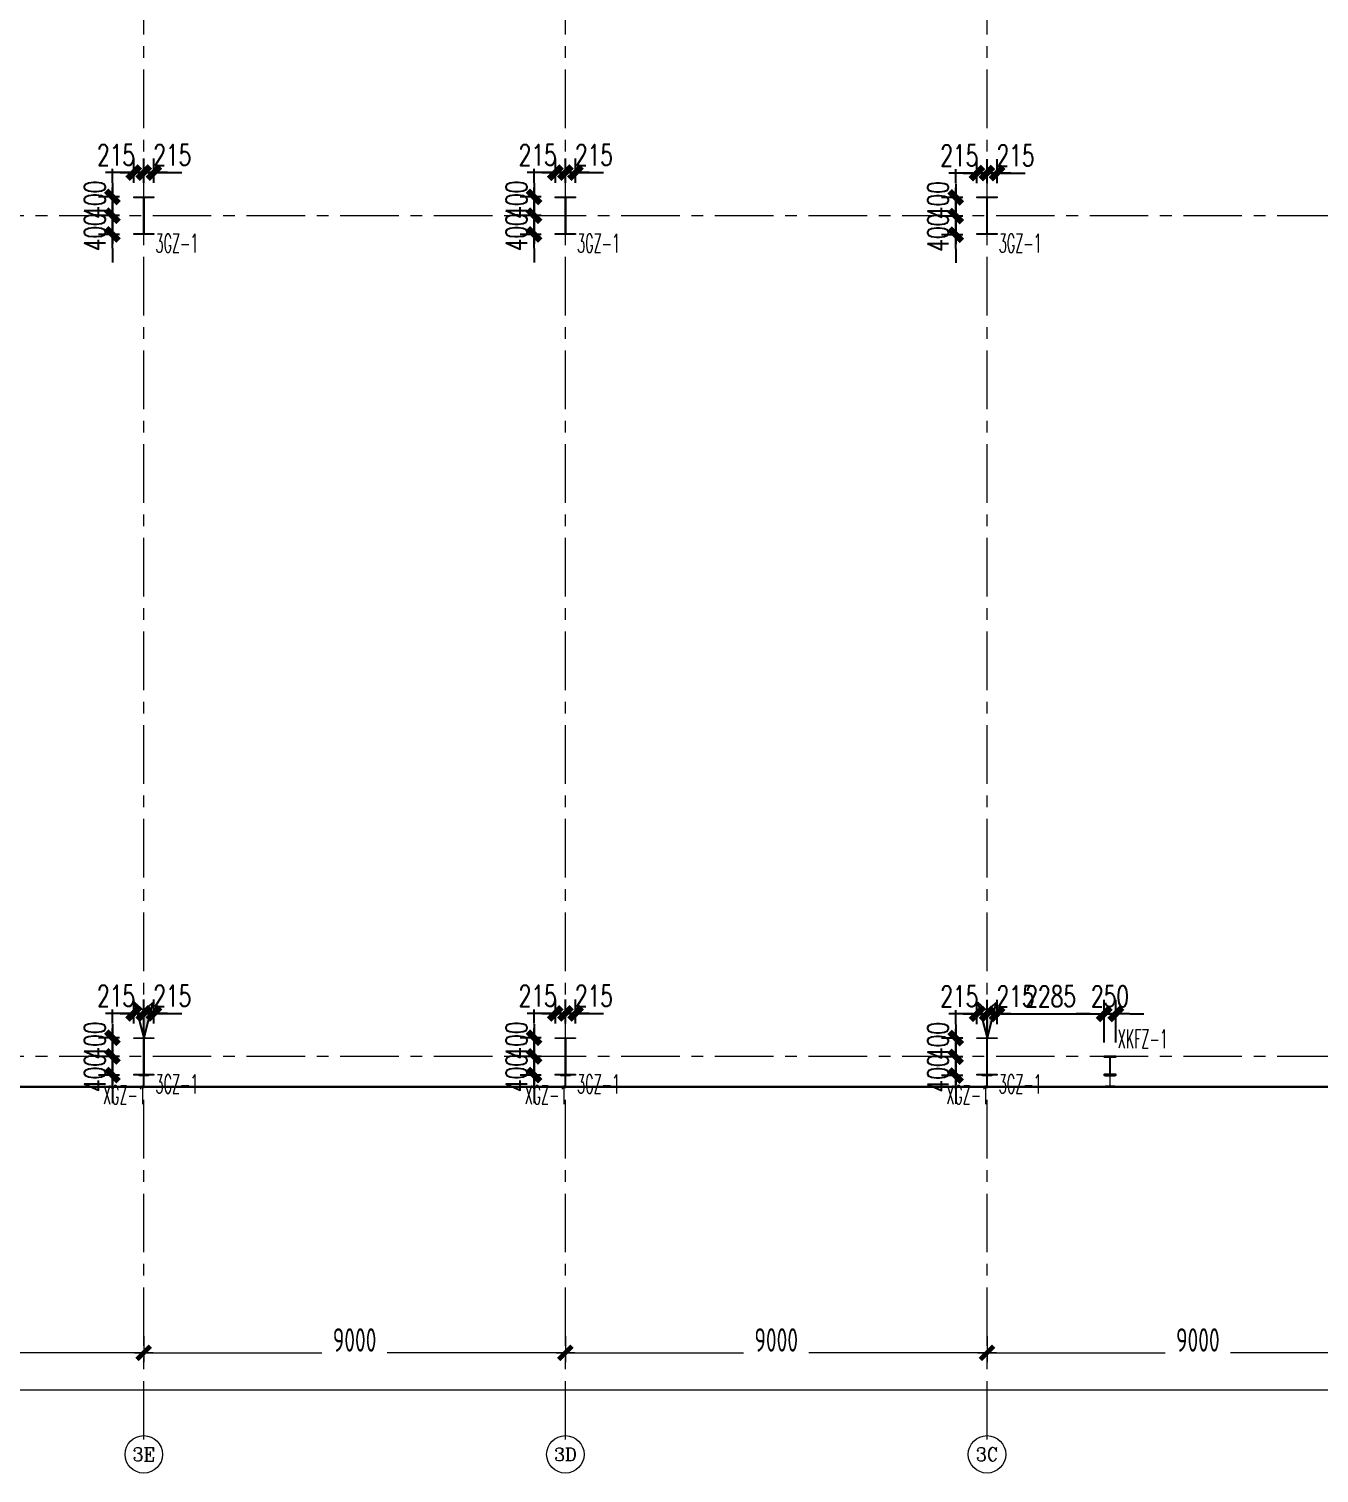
# Model space of a CAD drawing. Extents: x -1201378 to 2367219, y -619313 to 244905.
# Drawn here: x 177790 to 205331, y -264144 to -233310 of the extents above; entities that cross this region are included whole.
import ezdxf
from ezdxf.enums import TextEntityAlignment as Align

# ---------------------------------------------------------------- set-up
doc = ezdxf.new("R2010")
doc.units = 0
doc.header["$LTSCALE"] = 1000
doc.linetypes.add('CENTER', pattern=[2, 1.25, -0.25, 0.25, -0.25])
doc.linetypes.add('HIDDEN', pattern=[0.375, 0.25, -0.125])
doc.layers.get('0').update_dxf_attribs({"linetype": 'CONTINUOUS'})
doc.layers.get('Defpoints').update_dxf_attribs({"linetype": 'CONTINUOUS'})
for name, color, linetype in [('A-AXIS-DP', 126, 'CONTINUOUS'), ('A-WINDOW', 140, 'CONTINUOUS'), ('S-CJGC', 5, 'CONTINUOUS'), ('S-DIMZ', 115, 'CONTINUOUS'), ('S-SGJ', 21, 'CONTINUOUS'), ('S-SHAPE2', 165, 'HIDDEN')]:
    doc.layers.add(name, color=color, linetype=linetype)
for name, color, linetype, lineweight in [('S-axis', 111, 'CONTINUOUS', 0), ('S-col', 2, 'CONTINUOUS', 0), ('S-dote', 5, 'CENTER', 0)]:
    doc.layers.add(name, color=color, linetype=linetype, lineweight=lineweight)
doc.styles.add('_TCH_AXIS', font='COMPLEX', dxfattribs={"bigfont": 'GBCBIG'})
doc.styles.add('SS1', font='tj-romans1.shx', dxfattribs={"width": 0.7, "bigfont": 'tj-hztxt1.shx'})
doc.styles.add('TSSD_Dimension', font='tssdeng.shx', dxfattribs={"width": 0.7, "bigfont": 'hztxt.shx'})
doc.dimstyles.new('S-150-ARCHI', dxfattribs={"dimscale": 150, "dimtxt": 3, "dimasz": 2, "dimexe": 2, "dimexo": 2, "dimgap": 1, "dimtad": 1, "dimdec": 0, "dimzin": 0, "dimdsep": 46, "dimtxsty": 'SS1', "dimblk1": 'TT', "dimblk2": 'TT', "dimsah": 1, "dimcen": 1, "dimclrd": 256, "dimclre": 256, "dimclrt": 256, "dimadec": 0, "dimazin": 0, "dimtfac": 1, "dimtdec": 0, "dimtix": 1, "dimtmove": 2, "dimatfit": 0, "dimldrblk": 'TT', "dimfxl": 2, "dimtolj": 1, "dimtzin": 0, "dimarcsym": 0})
doc.dimstyles.new('TSSD_200_200', dxfattribs={"dimtxt": 500, "dimasz": 200, "dimexe": 200, "dimexo": 500, "dimgap": 200, "dimtad": 1, "dimdec": 0, "dimzin": 0, "dimdsep": 46, "dimtxsty": 'TSSD_Dimension', "dimblk": 'ARCHTICK', "dimcen": 0, "dimdle": 200, "dimclrt": 7, "dimadec": 0, "dimazin": 0, "dimtfac": 1, "dimtdec": 0, "dimtix": 1, "dimtmove": 2, "dimatfit": 3, "dimfxl": 1, "dimtolj": 1, "dimtzin": 0, "dimarcsym": 0})

# ---------------------------------------------------------------- blocks, each defined once
blk = doc.blocks.new('w42343243')
at = {"layer": 'S-col'}
blk.add_lwpolyline([(-165069, 621020), (-164639, 621020), (-164639, 621002), (-164848, 621002), (-164848, 620238), (-164639, 620238), (-164639, 620220), (-165069, 620220), (-165069, 620238), (-164860, 620238), (-164860, 621002), (-165069, 621002)], close=True, dxfattribs=at)
blk = doc.blocks.new('42343')
at = {"layer": 'A-WINDOW'}
for p in [(0, -53750), (9000, -53750), (18000, -53750), (0, -71700), (9000, -71700), (18000, -71700)]:
    blk.add_blockref('w42343243', p, dxfattribs=at)
blk = doc.blocks.new('_ArchTick')
at = {"color": 0, "linetype": 'ByBlock', "const_width": 0.5}
blk.add_lwpolyline([(-0.71, -0.71), (0.71, 0.71)], dxfattribs=at)
blk = doc.blocks.new('*D503')
at = {"layer": 'Defpoints', "color": 0, "transparency": 16777216}
for p in [(-128758, -360718), (-119758, -360718), (-119758, -361576)]:
    blk.add_point(p, dxfattribs=at)
at = {"layer": 'S-axis', "color": 0, "lineweight": -2, "transparency": 16777216}
for p, q in [((-128758, -361218), (-128758, -361776)), ((-119758, -361218), (-119758, -361776)), ((-128958, -361576), (-124957, -361576)), ((-119558, -361576), (-123560, -361576))]:
    blk.add_line(p, q, dxfattribs=at)
at = {"layer": 'S-axis', "color": 0, "lineweight": -2, "transparency": 16777216, "xscale": 200, "yscale": 200, "zscale": 200, "rotation": 180}
blk.add_blockref('_ArchTick', (-128758, -361576), dxfattribs=at)
at = {"layer": 'S-axis', "color": 0, "lineweight": -2, "transparency": 16777216, "xscale": 200, "yscale": 200, "zscale": 200}
blk.add_blockref('_ArchTick', (-119758, -361576), dxfattribs=at)
at = {"layer": 'S-axis', "color": 7, "transparency": 16777216, "insert": (-124258, -361301), "char_height": 500, "attachment_point": 5, "style": 'TSSD_Dimension'}
blk.add_mtext('\\A1;9000', dxfattribs=at)
blk = doc.blocks.new('*D504')
at = {"layer": 'Defpoints', "color": 0, "transparency": 16777216}
for p in [(-119758, -360718), (-110758, -360718), (-110758, -361576)]:
    blk.add_point(p, dxfattribs=at)
at = {"layer": 'S-axis', "color": 0, "lineweight": -2, "transparency": 16777216}
for p, q in [((-119758, -361218), (-119758, -361776)), ((-110758, -361218), (-110758, -361776)), ((-119958, -361576), (-115957, -361576)), ((-110558, -361576), (-114560, -361576))]:
    blk.add_line(p, q, dxfattribs=at)
at = {"layer": 'S-axis', "color": 0, "lineweight": -2, "transparency": 16777216, "xscale": 200, "yscale": 200, "zscale": 200, "rotation": 180}
blk.add_blockref('_ArchTick', (-119758, -361576), dxfattribs=at)
at = {"layer": 'S-axis', "color": 0, "lineweight": -2, "transparency": 16777216, "xscale": 200, "yscale": 200, "zscale": 200}
blk.add_blockref('_ArchTick', (-110758, -361576), dxfattribs=at)
at = {"layer": 'S-axis', "color": 7, "transparency": 16777216, "insert": (-115258, -361301), "char_height": 500, "attachment_point": 5, "style": 'TSSD_Dimension'}
blk.add_mtext('\\A1;9000', dxfattribs=at)
blk = doc.blocks.new('*D505')
at = {"layer": 'Defpoints', "color": 0, "transparency": 16777216}
for p in [(-110758, -360718), (-101758, -360718), (-101758, -361576)]:
    blk.add_point(p, dxfattribs=at)
at = {"layer": 'S-axis', "color": 0, "lineweight": -2, "transparency": 16777216}
for p, q in [((-110758, -361218), (-110758, -361776)), ((-101758, -361218), (-101758, -361776)), ((-110958, -361576), (-106957, -361576)), ((-101558, -361576), (-105560, -361576))]:
    blk.add_line(p, q, dxfattribs=at)
at = {"layer": 'S-axis', "color": 0, "lineweight": -2, "transparency": 16777216, "xscale": 200, "yscale": 200, "zscale": 200, "rotation": 180}
blk.add_blockref('_ArchTick', (-110758, -361576), dxfattribs=at)
at = {"layer": 'S-axis', "color": 0, "lineweight": -2, "transparency": 16777216, "xscale": 200, "yscale": 200, "zscale": 200}
blk.add_blockref('_ArchTick', (-101758, -361576), dxfattribs=at)
at = {"layer": 'S-axis', "color": 7, "transparency": 16777216, "insert": (-106258, -361301), "char_height": 500, "attachment_point": 5, "style": 'TSSD_Dimension'}
blk.add_mtext('\\A1;9000', dxfattribs=at)
blk = doc.blocks.new('*D506')
at = {"layer": 'Defpoints', "color": 0, "transparency": 16777216}
for p in [(-101758, -360718), (-92758, -360718), (-92758, -361576)]:
    blk.add_point(p, dxfattribs=at)
at = {"layer": 'S-axis', "color": 0, "lineweight": -2, "transparency": 16777216}
for p, q in [((-101758, -361218), (-101758, -361776)), ((-92758, -361218), (-92758, -361776)), ((-101958, -361576), (-97957, -361576)), ((-92558, -361576), (-96560, -361576))]:
    blk.add_line(p, q, dxfattribs=at)
at = {"layer": 'S-axis', "color": 0, "lineweight": -2, "transparency": 16777216, "xscale": 200, "yscale": 200, "zscale": 200, "rotation": 180}
blk.add_blockref('_ArchTick', (-101758, -361576), dxfattribs=at)
at = {"layer": 'S-axis', "color": 0, "lineweight": -2, "transparency": 16777216, "xscale": 200, "yscale": 200, "zscale": 200}
blk.add_blockref('_ArchTick', (-92758, -361576), dxfattribs=at)
at = {"layer": 'S-axis', "color": 7, "transparency": 16777216, "insert": (-97258, -361301), "char_height": 500, "attachment_point": 5, "style": 'TSSD_Dimension'}
blk.add_mtext('\\A1;9000', dxfattribs=at)
blk = doc.blocks.new('*D458')
at = {"layer": 'Defpoints', "color": 0, "transparency": 16777216}
for p in [(-268658, -360818), (-82958, -360818), (-82958, -362376)]:
    blk.add_point(p, dxfattribs=at)
at = {"layer": 'S-axis', "color": 0, "lineweight": -2, "transparency": 16777216}
for p, q in [((-268658, -361318), (-268658, -362576)), ((-82958, -361318), (-82958, -362576)), ((-268858, -362376), (-176749, -362376)), ((-82758, -362376), (-174868, -362376))]:
    blk.add_line(p, q, dxfattribs=at)
at = {"layer": 'S-axis', "color": 0, "lineweight": -2, "transparency": 16777216, "xscale": 200, "yscale": 200, "zscale": 200, "rotation": 180}
blk.add_blockref('_ArchTick', (-268658, -362376), dxfattribs=at)
at = {"layer": 'S-axis', "color": 0, "lineweight": -2, "transparency": 16777216, "xscale": 200, "yscale": 200, "zscale": 200}
blk.add_blockref('_ArchTick', (-82958, -362376), dxfattribs=at)
at = {"layer": 'S-axis', "color": 7, "transparency": 16777216, "insert": (-175808, -362101), "char_height": 500, "attachment_point": 5, "style": 'TSSD_Dimension'}
blk.add_mtext('\\A1;185700', dxfattribs=at)
blk = doc.blocks.new('TT')
blk.add_line((-0.97, 0), (0.97, 0))
at = {"const_width": 0.45}
blk.add_lwpolyline([(-0.44, -0.44), (0.44, 0.44)], dxfattribs=at)
blk = doc.blocks.new('*D3900')
at = {"layer": 'Defpoints', "color": 0, "transparency": 16777216}
for p in [(180242, -254330), (180242, -254848), (180457, -254848)]:
    blk.add_point(p, dxfattribs=at)
at = {"layer": 'S-DIMZ', "lineweight": -2, "transparency": 16777216}
for p, q in [((180242, -254548), (180242, -254030)), ((180457, -254548), (180457, -254030)), ((179942, -254330), (179642, -254330)), ((180457, -254330), (180242, -254330)), ((180757, -254330), (181057, -254330))]:
    blk.add_line(p, q, dxfattribs=at)
at = {"layer": 'S-DIMZ', "lineweight": -2, "transparency": 16777216, "xscale": 300, "yscale": 300, "zscale": 300}
blk.add_blockref('TT', (180242, -254330), dxfattribs=at)
at = {"layer": 'S-DIMZ', "lineweight": -2, "transparency": 16777216, "xscale": 300, "yscale": 300, "zscale": 300, "rotation": 180}
blk.add_blockref('TT', (180457, -254330), dxfattribs=at)
at = {"layer": 'S-DIMZ', "transparency": 16777216, "insert": (180850, -253955), "char_height": 450, "attachment_point": 5, "style": 'SS1'}
blk.add_mtext('\\A1;215', dxfattribs=at)
blk = doc.blocks.new('*D3901')
at = {"layer": 'Defpoints', "color": 0, "transparency": 16777216}
for p in [(180027, -254330), (180027, -254848), (180242, -254848)]:
    blk.add_point(p, dxfattribs=at)
at = {"layer": 'S-DIMZ', "lineweight": -2, "transparency": 16777216}
for p, q in [((180027, -254548), (180027, -254030)), ((180242, -254548), (180242, -254030)), ((179727, -254330), (179427, -254330)), ((180242, -254330), (180027, -254330)), ((180542, -254330), (180842, -254330))]:
    blk.add_line(p, q, dxfattribs=at)
at = {"layer": 'S-DIMZ', "lineweight": -2, "transparency": 16777216, "xscale": 300, "yscale": 300, "zscale": 300}
blk.add_blockref('TT', (180027, -254330), dxfattribs=at)
at = {"layer": 'S-DIMZ', "lineweight": -2, "transparency": 16777216, "xscale": 300, "yscale": 300, "zscale": 300, "rotation": 180}
blk.add_blockref('TT', (180242, -254330), dxfattribs=at)
at = {"layer": 'S-DIMZ', "transparency": 16777216, "insert": (179651, -253955), "char_height": 450, "attachment_point": 5, "style": 'SS1'}
blk.add_mtext('\\A1;215', dxfattribs=at)
blk = doc.blocks.new('*D3902')
at = {"layer": 'Defpoints', "color": 0, "transparency": 16777216}
for p in [(180027, -254848), (179573, -255248), (180027, -255248)]:
    blk.add_point(p, dxfattribs=at)
at = {"layer": 'S-DIMZ', "lineweight": -2, "transparency": 16777216}
for p, q in [((179573, -254548), (179573, -254248)), ((179727, -254848), (179273, -254848)), ((179573, -254848), (179573, -255248)), ((179727, -255248), (179273, -255248)), ((179573, -255548), (179573, -255848))]:
    blk.add_line(p, q, dxfattribs=at)
at = {"layer": 'S-DIMZ', "lineweight": -2, "transparency": 16777216, "xscale": 300, "yscale": 300, "zscale": 300}
for p, rotation in [((179573, -254848), 270), ((179573, -255248), 90)]:
    blk.add_blockref('TT', p, dxfattribs=dict(at, rotation=rotation))
at = {"layer": 'S-DIMZ', "transparency": 16777216, "insert": (179198, -254908), "char_height": 450, "attachment_point": 5, "rotation": 90, "style": 'SS1'}
blk.add_mtext('\\A1;400', dxfattribs=at)
blk = doc.blocks.new('*D3903')
at = {"layer": 'Defpoints', "color": 0, "transparency": 16777216}
for p in [(180027, -255248), (179573, -255648), (180027, -255648)]:
    blk.add_point(p, dxfattribs=at)
at = {"layer": 'S-DIMZ', "lineweight": -2, "transparency": 16777216}
for p, q in [((179573, -254948), (179573, -254648)), ((179727, -255248), (179273, -255248)), ((179573, -255248), (179573, -255648)), ((179727, -255648), (179273, -255648)), ((179573, -255948), (179573, -256248))]:
    blk.add_line(p, q, dxfattribs=at)
at = {"layer": 'S-DIMZ', "lineweight": -2, "transparency": 16777216, "xscale": 300, "yscale": 300, "zscale": 300}
for p, rotation in [((179573, -255248), 270), ((179573, -255648), 90)]:
    blk.add_blockref('TT', p, dxfattribs=dict(at, rotation=rotation))
at = {"layer": 'S-DIMZ', "transparency": 16777216, "insert": (179198, -255602), "char_height": 450, "attachment_point": 5, "rotation": 90, "style": 'SS1'}
blk.add_mtext('\\A1;400', dxfattribs=at)
blk = doc.blocks.new('*D3904')
at = {"layer": 'Defpoints', "color": 0, "transparency": 16777216}
for p in [(189242, -254330), (189242, -254848), (189457, -254848)]:
    blk.add_point(p, dxfattribs=at)
at = {"layer": 'S-DIMZ', "lineweight": -2, "transparency": 16777216}
for p, q in [((189242, -254548), (189242, -254030)), ((189457, -254548), (189457, -254030)), ((188942, -254330), (188642, -254330)), ((189457, -254330), (189242, -254330)), ((189757, -254330), (190057, -254330))]:
    blk.add_line(p, q, dxfattribs=at)
at = {"layer": 'S-DIMZ', "lineweight": -2, "transparency": 16777216, "xscale": 300, "yscale": 300, "zscale": 300}
blk.add_blockref('TT', (189242, -254330), dxfattribs=at)
at = {"layer": 'S-DIMZ', "lineweight": -2, "transparency": 16777216, "xscale": 300, "yscale": 300, "zscale": 300, "rotation": 180}
blk.add_blockref('TT', (189457, -254330), dxfattribs=at)
at = {"layer": 'S-DIMZ', "transparency": 16777216, "insert": (189850, -253955), "char_height": 450, "attachment_point": 5, "style": 'SS1'}
blk.add_mtext('\\A1;215', dxfattribs=at)
blk = doc.blocks.new('*D3905')
at = {"layer": 'Defpoints', "color": 0, "transparency": 16777216}
for p in [(189027, -254330), (189027, -254848), (189242, -254848)]:
    blk.add_point(p, dxfattribs=at)
at = {"layer": 'S-DIMZ', "lineweight": -2, "transparency": 16777216}
for p, q in [((189027, -254548), (189027, -254030)), ((189242, -254548), (189242, -254030)), ((188727, -254330), (188427, -254330)), ((189242, -254330), (189027, -254330)), ((189542, -254330), (189842, -254330))]:
    blk.add_line(p, q, dxfattribs=at)
at = {"layer": 'S-DIMZ', "lineweight": -2, "transparency": 16777216, "xscale": 300, "yscale": 300, "zscale": 300}
blk.add_blockref('TT', (189027, -254330), dxfattribs=at)
at = {"layer": 'S-DIMZ', "lineweight": -2, "transparency": 16777216, "xscale": 300, "yscale": 300, "zscale": 300, "rotation": 180}
blk.add_blockref('TT', (189242, -254330), dxfattribs=at)
at = {"layer": 'S-DIMZ', "transparency": 16777216, "insert": (188651, -253955), "char_height": 450, "attachment_point": 5, "style": 'SS1'}
blk.add_mtext('\\A1;215', dxfattribs=at)
blk = doc.blocks.new('*D3906')
at = {"layer": 'Defpoints', "color": 0, "transparency": 16777216}
for p in [(189027, -254848), (188573, -255248), (189027, -255248)]:
    blk.add_point(p, dxfattribs=at)
at = {"layer": 'S-DIMZ', "lineweight": -2, "transparency": 16777216}
for p, q in [((188573, -254548), (188573, -254248)), ((188727, -254848), (188273, -254848)), ((188573, -254848), (188573, -255248)), ((188727, -255248), (188273, -255248)), ((188573, -255548), (188573, -255848))]:
    blk.add_line(p, q, dxfattribs=at)
at = {"layer": 'S-DIMZ', "lineweight": -2, "transparency": 16777216, "xscale": 300, "yscale": 300, "zscale": 300}
for p, rotation in [((188573, -254848), 270), ((188573, -255248), 90)]:
    blk.add_blockref('TT', p, dxfattribs=dict(at, rotation=rotation))
at = {"layer": 'S-DIMZ', "transparency": 16777216, "insert": (188198, -254908), "char_height": 450, "attachment_point": 5, "rotation": 90, "style": 'SS1'}
blk.add_mtext('\\A1;400', dxfattribs=at)
blk = doc.blocks.new('*D3907')
at = {"layer": 'Defpoints', "color": 0, "transparency": 16777216}
for p in [(189027, -255248), (188573, -255648), (189027, -255648)]:
    blk.add_point(p, dxfattribs=at)
at = {"layer": 'S-DIMZ', "lineweight": -2, "transparency": 16777216}
for p, q in [((188573, -254948), (188573, -254648)), ((188727, -255248), (188273, -255248)), ((188573, -255248), (188573, -255648)), ((188727, -255648), (188273, -255648)), ((188573, -255948), (188573, -256248))]:
    blk.add_line(p, q, dxfattribs=at)
at = {"layer": 'S-DIMZ', "lineweight": -2, "transparency": 16777216, "xscale": 300, "yscale": 300, "zscale": 300}
for p, rotation in [((188573, -255248), 270), ((188573, -255648), 90)]:
    blk.add_blockref('TT', p, dxfattribs=dict(at, rotation=rotation))
at = {"layer": 'S-DIMZ', "transparency": 16777216, "insert": (188198, -255602), "char_height": 450, "attachment_point": 5, "rotation": 90, "style": 'SS1'}
blk.add_mtext('\\A1;400', dxfattribs=at)
blk = doc.blocks.new('*D3908')
at = {"layer": 'Defpoints', "color": 0, "transparency": 16777216}
for p in [(198242, -254339), (198242, -254857), (198457, -254857)]:
    blk.add_point(p, dxfattribs=at)
at = {"layer": 'S-DIMZ', "lineweight": -2, "transparency": 16777216}
for p, q in [((198242, -254557), (198242, -254039)), ((198457, -254557), (198457, -254039)), ((197942, -254339), (197642, -254339)), ((198457, -254339), (198242, -254339)), ((198757, -254339), (199057, -254339))]:
    blk.add_line(p, q, dxfattribs=at)
at = {"layer": 'S-DIMZ', "lineweight": -2, "transparency": 16777216, "xscale": 300, "yscale": 300, "zscale": 300}
blk.add_blockref('TT', (198242, -254339), dxfattribs=at)
at = {"layer": 'S-DIMZ', "lineweight": -2, "transparency": 16777216, "xscale": 300, "yscale": 300, "zscale": 300, "rotation": 180}
blk.add_blockref('TT', (198457, -254339), dxfattribs=at)
at = {"layer": 'S-DIMZ', "transparency": 16777216, "insert": (198850, -253964), "char_height": 450, "attachment_point": 5, "style": 'SS1'}
blk.add_mtext('\\A1;215', dxfattribs=at)
blk = doc.blocks.new('*D3909')
at = {"layer": 'Defpoints', "color": 0, "transparency": 16777216}
for p in [(198027, -254339), (198027, -254857), (198242, -254857)]:
    blk.add_point(p, dxfattribs=at)
at = {"layer": 'S-DIMZ', "lineweight": -2, "transparency": 16777216}
for p, q in [((198027, -254557), (198027, -254039)), ((198242, -254557), (198242, -254039)), ((197727, -254339), (197427, -254339)), ((198242, -254339), (198027, -254339)), ((198542, -254339), (198842, -254339))]:
    blk.add_line(p, q, dxfattribs=at)
at = {"layer": 'S-DIMZ', "lineweight": -2, "transparency": 16777216, "xscale": 300, "yscale": 300, "zscale": 300}
blk.add_blockref('TT', (198027, -254339), dxfattribs=at)
at = {"layer": 'S-DIMZ', "lineweight": -2, "transparency": 16777216, "xscale": 300, "yscale": 300, "zscale": 300, "rotation": 180}
blk.add_blockref('TT', (198242, -254339), dxfattribs=at)
at = {"layer": 'S-DIMZ', "transparency": 16777216, "insert": (197651, -253964), "char_height": 450, "attachment_point": 5, "style": 'SS1'}
blk.add_mtext('\\A1;215', dxfattribs=at)
blk = doc.blocks.new('*D3910')
at = {"layer": 'Defpoints', "color": 0, "transparency": 16777216}
for p in [(198027, -254857), (197573, -255257), (198027, -255257)]:
    blk.add_point(p, dxfattribs=at)
at = {"layer": 'S-DIMZ', "lineweight": -2, "transparency": 16777216}
for p, q in [((197573, -254557), (197573, -254257)), ((197727, -254857), (197273, -254857)), ((197573, -254857), (197573, -255257)), ((197727, -255257), (197273, -255257)), ((197573, -255557), (197573, -255857))]:
    blk.add_line(p, q, dxfattribs=at)
at = {"layer": 'S-DIMZ', "lineweight": -2, "transparency": 16777216, "xscale": 300, "yscale": 300, "zscale": 300}
for p, rotation in [((197573, -254857), 270), ((197573, -255257), 90)]:
    blk.add_blockref('TT', p, dxfattribs=dict(at, rotation=rotation))
at = {"layer": 'S-DIMZ', "transparency": 16777216, "insert": (197198, -254917), "char_height": 450, "attachment_point": 5, "rotation": 90, "style": 'SS1'}
blk.add_mtext('\\A1;400', dxfattribs=at)
blk = doc.blocks.new('*D3911')
at = {"layer": 'Defpoints', "color": 0, "transparency": 16777216}
for p in [(198027, -255257), (197573, -255657), (198027, -255657)]:
    blk.add_point(p, dxfattribs=at)
at = {"layer": 'S-DIMZ', "lineweight": -2, "transparency": 16777216}
for p, q in [((197573, -254957), (197573, -254657)), ((197727, -255257), (197273, -255257)), ((197573, -255257), (197573, -255657)), ((197727, -255657), (197273, -255657)), ((197573, -255957), (197573, -256257))]:
    blk.add_line(p, q, dxfattribs=at)
at = {"layer": 'S-DIMZ', "lineweight": -2, "transparency": 16777216, "xscale": 300, "yscale": 300, "zscale": 300}
for p, rotation in [((197573, -255257), 270), ((197573, -255657), 90)]:
    blk.add_blockref('TT', p, dxfattribs=dict(at, rotation=rotation))
at = {"layer": 'S-DIMZ', "transparency": 16777216, "insert": (197198, -255611), "char_height": 450, "attachment_point": 5, "rotation": 90, "style": 'SS1'}
blk.add_mtext('\\A1;400', dxfattribs=at)
blk = doc.blocks.new('*D3985')
at = {"layer": 'Defpoints', "color": 0, "transparency": 16777216}
for p in [(180242, -236380), (180242, -236898), (180457, -236898)]:
    blk.add_point(p, dxfattribs=at)
at = {"layer": 'S-DIMZ', "lineweight": -2, "transparency": 16777216}
for p, q in [((180242, -236598), (180242, -236080)), ((180457, -236598), (180457, -236080)), ((179942, -236380), (179642, -236380)), ((180457, -236380), (180242, -236380)), ((180757, -236380), (181057, -236380))]:
    blk.add_line(p, q, dxfattribs=at)
at = {"layer": 'S-DIMZ', "lineweight": -2, "transparency": 16777216, "xscale": 300, "yscale": 300, "zscale": 300}
blk.add_blockref('TT', (180242, -236380), dxfattribs=at)
at = {"layer": 'S-DIMZ', "lineweight": -2, "transparency": 16777216, "xscale": 300, "yscale": 300, "zscale": 300, "rotation": 180}
blk.add_blockref('TT', (180457, -236380), dxfattribs=at)
at = {"layer": 'S-DIMZ', "transparency": 16777216, "insert": (180850, -236005), "char_height": 450, "attachment_point": 5, "style": 'SS1'}
blk.add_mtext('\\A1;215', dxfattribs=at)
blk = doc.blocks.new('*D3986')
at = {"layer": 'Defpoints', "color": 0, "transparency": 16777216}
for p in [(180027, -236380), (180027, -236898), (180242, -236898)]:
    blk.add_point(p, dxfattribs=at)
at = {"layer": 'S-DIMZ', "lineweight": -2, "transparency": 16777216}
for p, q in [((180027, -236598), (180027, -236080)), ((180242, -236598), (180242, -236080)), ((179727, -236380), (179427, -236380)), ((180242, -236380), (180027, -236380)), ((180542, -236380), (180842, -236380))]:
    blk.add_line(p, q, dxfattribs=at)
at = {"layer": 'S-DIMZ', "lineweight": -2, "transparency": 16777216, "xscale": 300, "yscale": 300, "zscale": 300}
blk.add_blockref('TT', (180027, -236380), dxfattribs=at)
at = {"layer": 'S-DIMZ', "lineweight": -2, "transparency": 16777216, "xscale": 300, "yscale": 300, "zscale": 300, "rotation": 180}
blk.add_blockref('TT', (180242, -236380), dxfattribs=at)
at = {"layer": 'S-DIMZ', "transparency": 16777216, "insert": (179651, -236005), "char_height": 450, "attachment_point": 5, "style": 'SS1'}
blk.add_mtext('\\A1;215', dxfattribs=at)
blk = doc.blocks.new('*D3987')
at = {"layer": 'Defpoints', "color": 0, "transparency": 16777216}
for p in [(180027, -236898), (179573, -237298), (180027, -237298)]:
    blk.add_point(p, dxfattribs=at)
at = {"layer": 'S-DIMZ', "lineweight": -2, "transparency": 16777216}
for p, q in [((179573, -236598), (179573, -236298)), ((179727, -236898), (179273, -236898)), ((179573, -236898), (179573, -237298)), ((179727, -237298), (179273, -237298)), ((179573, -237598), (179573, -237898))]:
    blk.add_line(p, q, dxfattribs=at)
at = {"layer": 'S-DIMZ', "lineweight": -2, "transparency": 16777216, "xscale": 300, "yscale": 300, "zscale": 300}
for p, rotation in [((179573, -236898), 270), ((179573, -237298), 90)]:
    blk.add_blockref('TT', p, dxfattribs=dict(at, rotation=rotation))
at = {"layer": 'S-DIMZ', "transparency": 16777216, "insert": (179198, -236958), "char_height": 450, "attachment_point": 5, "rotation": 90, "style": 'SS1'}
blk.add_mtext('\\A1;400', dxfattribs=at)
blk = doc.blocks.new('*D3988')
at = {"layer": 'Defpoints', "color": 0, "transparency": 16777216}
for p in [(180027, -237298), (179573, -237698), (180027, -237698)]:
    blk.add_point(p, dxfattribs=at)
at = {"layer": 'S-DIMZ', "lineweight": -2, "transparency": 16777216}
for p, q in [((179573, -236998), (179573, -236698)), ((179727, -237298), (179273, -237298)), ((179573, -237298), (179573, -237698)), ((179727, -237698), (179273, -237698)), ((179573, -237998), (179573, -238298))]:
    blk.add_line(p, q, dxfattribs=at)
at = {"layer": 'S-DIMZ', "lineweight": -2, "transparency": 16777216, "xscale": 300, "yscale": 300, "zscale": 300}
for p, rotation in [((179573, -237298), 270), ((179573, -237698), 90)]:
    blk.add_blockref('TT', p, dxfattribs=dict(at, rotation=rotation))
at = {"layer": 'S-DIMZ', "transparency": 16777216, "insert": (179198, -237652), "char_height": 450, "attachment_point": 5, "rotation": 90, "style": 'SS1'}
blk.add_mtext('\\A1;400', dxfattribs=at)
blk = doc.blocks.new('*D3977')
at = {"layer": 'Defpoints', "color": 0, "transparency": 16777216}
for p in [(189242, -236380), (189242, -236898), (189457, -236898)]:
    blk.add_point(p, dxfattribs=at)
at = {"layer": 'S-DIMZ', "lineweight": -2, "transparency": 16777216}
for p, q in [((189242, -236598), (189242, -236080)), ((189457, -236598), (189457, -236080)), ((188942, -236380), (188642, -236380)), ((189457, -236380), (189242, -236380)), ((189757, -236380), (190057, -236380))]:
    blk.add_line(p, q, dxfattribs=at)
at = {"layer": 'S-DIMZ', "lineweight": -2, "transparency": 16777216, "xscale": 300, "yscale": 300, "zscale": 300}
blk.add_blockref('TT', (189242, -236380), dxfattribs=at)
at = {"layer": 'S-DIMZ', "lineweight": -2, "transparency": 16777216, "xscale": 300, "yscale": 300, "zscale": 300, "rotation": 180}
blk.add_blockref('TT', (189457, -236380), dxfattribs=at)
at = {"layer": 'S-DIMZ', "transparency": 16777216, "insert": (189850, -236005), "char_height": 450, "attachment_point": 5, "style": 'SS1'}
blk.add_mtext('\\A1;215', dxfattribs=at)
blk = doc.blocks.new('*D3978')
at = {"layer": 'Defpoints', "color": 0, "transparency": 16777216}
for p in [(189027, -236380), (189027, -236898), (189242, -236898)]:
    blk.add_point(p, dxfattribs=at)
at = {"layer": 'S-DIMZ', "lineweight": -2, "transparency": 16777216}
for p, q in [((189027, -236598), (189027, -236080)), ((189242, -236598), (189242, -236080)), ((188727, -236380), (188427, -236380)), ((189242, -236380), (189027, -236380)), ((189542, -236380), (189842, -236380))]:
    blk.add_line(p, q, dxfattribs=at)
at = {"layer": 'S-DIMZ', "lineweight": -2, "transparency": 16777216, "xscale": 300, "yscale": 300, "zscale": 300}
blk.add_blockref('TT', (189027, -236380), dxfattribs=at)
at = {"layer": 'S-DIMZ', "lineweight": -2, "transparency": 16777216, "xscale": 300, "yscale": 300, "zscale": 300, "rotation": 180}
blk.add_blockref('TT', (189242, -236380), dxfattribs=at)
at = {"layer": 'S-DIMZ', "transparency": 16777216, "insert": (188651, -236005), "char_height": 450, "attachment_point": 5, "style": 'SS1'}
blk.add_mtext('\\A1;215', dxfattribs=at)
blk = doc.blocks.new('*D3979')
at = {"layer": 'Defpoints', "color": 0, "transparency": 16777216}
for p in [(189027, -236898), (188573, -237298), (189027, -237298)]:
    blk.add_point(p, dxfattribs=at)
at = {"layer": 'S-DIMZ', "lineweight": -2, "transparency": 16777216}
for p, q in [((188573, -236598), (188573, -236298)), ((188727, -236898), (188273, -236898)), ((188573, -236898), (188573, -237298)), ((188727, -237298), (188273, -237298)), ((188573, -237598), (188573, -237898))]:
    blk.add_line(p, q, dxfattribs=at)
at = {"layer": 'S-DIMZ', "lineweight": -2, "transparency": 16777216, "xscale": 300, "yscale": 300, "zscale": 300}
for p, rotation in [((188573, -236898), 270), ((188573, -237298), 90)]:
    blk.add_blockref('TT', p, dxfattribs=dict(at, rotation=rotation))
at = {"layer": 'S-DIMZ', "transparency": 16777216, "insert": (188198, -236958), "char_height": 450, "attachment_point": 5, "rotation": 90, "style": 'SS1'}
blk.add_mtext('\\A1;400', dxfattribs=at)
blk = doc.blocks.new('*D3980')
at = {"layer": 'Defpoints', "color": 0, "transparency": 16777216}
for p in [(189027, -237298), (188573, -237698), (189027, -237698)]:
    blk.add_point(p, dxfattribs=at)
at = {"layer": 'S-DIMZ', "lineweight": -2, "transparency": 16777216}
for p, q in [((188573, -236998), (188573, -236698)), ((188727, -237298), (188273, -237298)), ((188573, -237298), (188573, -237698)), ((188727, -237698), (188273, -237698)), ((188573, -237998), (188573, -238298))]:
    blk.add_line(p, q, dxfattribs=at)
at = {"layer": 'S-DIMZ', "lineweight": -2, "transparency": 16777216, "xscale": 300, "yscale": 300, "zscale": 300}
for p, rotation in [((188573, -237298), 270), ((188573, -237698), 90)]:
    blk.add_blockref('TT', p, dxfattribs=dict(at, rotation=rotation))
at = {"layer": 'S-DIMZ', "transparency": 16777216, "insert": (188198, -237652), "char_height": 450, "attachment_point": 5, "rotation": 90, "style": 'SS1'}
blk.add_mtext('\\A1;400', dxfattribs=at)
blk = doc.blocks.new('*D3957')
at = {"layer": 'Defpoints', "color": 0, "transparency": 16777216}
for p in [(198242, -236389), (198242, -236907), (198457, -236907)]:
    blk.add_point(p, dxfattribs=at)
at = {"layer": 'S-DIMZ', "lineweight": -2, "transparency": 16777216}
for p, q in [((198242, -236607), (198242, -236089)), ((198457, -236607), (198457, -236089)), ((197942, -236389), (197642, -236389)), ((198457, -236389), (198242, -236389)), ((198757, -236389), (199057, -236389))]:
    blk.add_line(p, q, dxfattribs=at)
at = {"layer": 'S-DIMZ', "lineweight": -2, "transparency": 16777216, "xscale": 300, "yscale": 300, "zscale": 300}
blk.add_blockref('TT', (198242, -236389), dxfattribs=at)
at = {"layer": 'S-DIMZ', "lineweight": -2, "transparency": 16777216, "xscale": 300, "yscale": 300, "zscale": 300, "rotation": 180}
blk.add_blockref('TT', (198457, -236389), dxfattribs=at)
at = {"layer": 'S-DIMZ', "transparency": 16777216, "insert": (198850, -236014), "char_height": 450, "attachment_point": 5, "style": 'SS1'}
blk.add_mtext('\\A1;215', dxfattribs=at)
blk = doc.blocks.new('*D3958')
at = {"layer": 'Defpoints', "color": 0, "transparency": 16777216}
for p in [(198027, -236389), (198027, -236907), (198242, -236907)]:
    blk.add_point(p, dxfattribs=at)
at = {"layer": 'S-DIMZ', "lineweight": -2, "transparency": 16777216}
for p, q in [((198027, -236607), (198027, -236089)), ((198242, -236607), (198242, -236089)), ((197727, -236389), (197427, -236389)), ((198242, -236389), (198027, -236389)), ((198542, -236389), (198842, -236389))]:
    blk.add_line(p, q, dxfattribs=at)
at = {"layer": 'S-DIMZ', "lineweight": -2, "transparency": 16777216, "xscale": 300, "yscale": 300, "zscale": 300}
blk.add_blockref('TT', (198027, -236389), dxfattribs=at)
at = {"layer": 'S-DIMZ', "lineweight": -2, "transparency": 16777216, "xscale": 300, "yscale": 300, "zscale": 300, "rotation": 180}
blk.add_blockref('TT', (198242, -236389), dxfattribs=at)
at = {"layer": 'S-DIMZ', "transparency": 16777216, "insert": (197651, -236014), "char_height": 450, "attachment_point": 5, "style": 'SS1'}
blk.add_mtext('\\A1;215', dxfattribs=at)
blk = doc.blocks.new('*D3959')
at = {"layer": 'Defpoints', "color": 0, "transparency": 16777216}
for p in [(198027, -236907), (197573, -237307), (198027, -237307)]:
    blk.add_point(p, dxfattribs=at)
at = {"layer": 'S-DIMZ', "lineweight": -2, "transparency": 16777216}
for p, q in [((197573, -236607), (197573, -236307)), ((197727, -236907), (197273, -236907)), ((197573, -236907), (197573, -237307)), ((197727, -237307), (197273, -237307)), ((197573, -237607), (197573, -237907))]:
    blk.add_line(p, q, dxfattribs=at)
at = {"layer": 'S-DIMZ', "lineweight": -2, "transparency": 16777216, "xscale": 300, "yscale": 300, "zscale": 300}
for p, rotation in [((197573, -236907), 270), ((197573, -237307), 90)]:
    blk.add_blockref('TT', p, dxfattribs=dict(at, rotation=rotation))
at = {"layer": 'S-DIMZ', "transparency": 16777216, "insert": (197198, -236967), "char_height": 450, "attachment_point": 5, "rotation": 90, "style": 'SS1'}
blk.add_mtext('\\A1;400', dxfattribs=at)
blk = doc.blocks.new('*D3960')
at = {"layer": 'Defpoints', "color": 0, "transparency": 16777216}
for p in [(198027, -237307), (197573, -237707), (198027, -237707)]:
    blk.add_point(p, dxfattribs=at)
at = {"layer": 'S-DIMZ', "lineweight": -2, "transparency": 16777216}
for p, q in [((197573, -237007), (197573, -236707)), ((197727, -237307), (197273, -237307)), ((197573, -237307), (197573, -237707)), ((197727, -237707), (197273, -237707)), ((197573, -238007), (197573, -238307))]:
    blk.add_line(p, q, dxfattribs=at)
at = {"layer": 'S-DIMZ', "lineweight": -2, "transparency": 16777216, "xscale": 300, "yscale": 300, "zscale": 300}
for p, rotation in [((197573, -237307), 270), ((197573, -237707), 90)]:
    blk.add_blockref('TT', p, dxfattribs=dict(at, rotation=rotation))
at = {"layer": 'S-DIMZ', "transparency": 16777216, "insert": (197198, -237661), "char_height": 450, "attachment_point": 5, "rotation": 90, "style": 'SS1'}
blk.add_mtext('\\A1;400', dxfattribs=at)
blk = doc.blocks.new('S-CJGC')
at = {"layer": 'S-CJGC'}
for p, q in [((-131, -119), (0, 381)), ((131, -119), (0, 381)), ((0, 381), (0, 0)), ((0, 0), (-131, -119)), ((0, 0), (131, -119))]:
    blk.add_line(p, q, dxfattribs=at)
blk.add_solid([(131, -119), (0, 0), (0, 381)], dxfattribs=at)
blk = doc.blocks.new('*D6677')
at = {"layer": 'Defpoints', "color": 0, "transparency": 16777216}
for p in [(200742, -254339), (198457, -254848), (200742, -255248)]:
    blk.add_point(p, dxfattribs=at)
at = {"layer": 'S-DIMZ', "lineweight": -2, "transparency": 16777216}
for p, q in [((198457, -254548), (198457, -254039)), ((200742, -254948), (200742, -254039)), ((198757, -254339), (200442, -254339))]:
    blk.add_line(p, q, dxfattribs=at)
at = {"layer": 'S-DIMZ', "lineweight": -2, "transparency": 16777216, "xscale": 300, "yscale": 300, "zscale": 300, "rotation": 180}
blk.add_blockref('TT', (198457, -254339), dxfattribs=at)
at = {"layer": 'S-DIMZ', "lineweight": -2, "transparency": 16777216, "xscale": 300, "yscale": 300, "zscale": 300}
blk.add_blockref('TT', (200742, -254339), dxfattribs=at)
at = {"layer": 'S-DIMZ', "transparency": 16777216, "insert": (199599, -253964), "char_height": 450, "attachment_point": 5, "style": 'SS1'}
blk.add_mtext('\\A1;2285', dxfattribs=at)
blk = doc.blocks.new('*D6678')
at = {"layer": 'Defpoints', "color": 0, "transparency": 16777216}
for p in [(200992, -254339), (200742, -255248), (200992, -255248)]:
    blk.add_point(p, dxfattribs=at)
at = {"layer": 'S-DIMZ', "lineweight": -2, "transparency": 16777216}
for p, q in [((200742, -254948), (200742, -254039)), ((200992, -254948), (200992, -254039)), ((200442, -254339), (200142, -254339)), ((200742, -254339), (200992, -254339)), ((201292, -254339), (201592, -254339))]:
    blk.add_line(p, q, dxfattribs=at)
at = {"layer": 'S-DIMZ', "lineweight": -2, "transparency": 16777216, "xscale": 300, "yscale": 300, "zscale": 300}
blk.add_blockref('TT', (200742, -254339), dxfattribs=at)
at = {"layer": 'S-DIMZ', "lineweight": -2, "transparency": 16777216, "xscale": 300, "yscale": 300, "zscale": 300, "rotation": 180}
blk.add_blockref('TT', (200992, -254339), dxfattribs=at)
at = {"layer": 'S-DIMZ', "transparency": 16777216, "insert": (200867, -253964), "char_height": 450, "attachment_point": 5, "style": 'SS1'}
blk.add_mtext('\\A1;250', dxfattribs=at)
blk = doc.blocks.new('3#轴网')
at = {"layer": 'S-axis'}
for centre in [(-119758.5, -363744.2), (-110758.5, -363744.2), (-101758.5, -363744.2)]:
    blk.add_circle(centre, 400, dxfattribs=at)
at = {"layer": 'S-dote'}
for p, q in [((-119758.5, -363428.2), (-119758.5, -277944.2)), ((-110758.5, -363428.2), (-110758.5, -277944.2)), ((-101758.5, -363428.2), (-101758.5, -277944.2)), ((-78316.2, -337298.2), (-273210.6, -337298.2)), ((-78316.2, -355248.2), (-273210.6, -355248.2))]:
    blk.add_line(p, q, dxfattribs=at)
at = {"layer": 'S-axis', "style": '_TCH_AXIS'}
for s, height, p, p2 in [('3E', 288.12, (-119998.6, -363888.3), (-119518.4, -363888.3)), ('3D', 282.17, (-111000.3, -363885.3), (-110516.6, -363885.3)), ('3C', 294.28, (-101996.7, -363891.4), (-101520.2, -363891.4))]:
    blk.add_text(s, height=height, dxfattribs=at).set_placement(p, p2, align=Align.FIT)
at = {"layer": 'S-axis'}
for base, p1, p2, picture, middle in [((-119758.5, -361576), (-128758.5, -360718), (-119758.5, -360718), '*D503', (-124258.5, -361301)), ((-110758.5, -361576), (-119758.5, -360718), (-110758.5, -360718), '*D504', (-115258.5, -361301)), ((-101758.5, -361576), (-110758.5, -360718), (-101758.5, -360718), '*D505', (-106258.5, -361301)), ((-92758.5, -361576), (-101758.5, -360718), (-92758.5, -360718), '*D506', (-97258.5, -361301)), ((-82958.5, -362376), (-268658.5, -360818), (-82958.5, -360818), '*D458', (-175808.5, -362101))]:
    dim = blk.add_linear_dim(base=base, p1=p1, p2=p2, angle=0, dimstyle='TSSD_200_200', dxfattribs=at)
    dim.commit()
    dim.dimension.update_dxf_attribs({"geometry": picture, "text_midpoint": middle, "dimtype": 161})

msp = doc.modelspace()

# ---------------------------------------------------------------- linework, layer by layer
at = {"layer": 'A-AXIS-DP', "color": 1, "ltscale": 10000}
msp.add_lwpolyline([(200991.5, -255248.2), (200741.5, -255248.2), (200741.5, -255260.2), (200862.5, -255260.2), (200862.5, -255636.2), (200741.5, -255636.2), (200741.5, -255648.2), (200991.5, -255648.2), (200991.5, -255636.2), (200870.5, -255636.2), (200870.5, -255260.2), (200991.5, -255260.2)], close=True, dxfattribs=at)
at = {"layer": 'S-col'}
for points in [[(180341.5, -255898.2), (180141.5, -255898.2), (180141.5, -255886.2), (180237.5, -255886.2), (180237.5, -255660.2), (180141.5, -255660.2), (180141.5, -255648.2), (180341.5, -255648.2), (180341.5, -255660.2), (180245.5, -255660.2), (180245.5, -255886.2), (180341.5, -255886.2)], [(189341.5, -255898.2), (189141.5, -255898.2), (189141.5, -255886.2), (189237.5, -255886.2), (189237.5, -255660.2), (189141.5, -255660.2), (189141.5, -255648.2), (189341.5, -255648.2), (189341.5, -255660.2), (189245.5, -255660.2), (189245.5, -255886.2), (189341.5, -255886.2)], [(198341.5, -255898.2), (198141.5, -255898.2), (198141.5, -255886.2), (198237.5, -255886.2), (198237.5, -255660.2), (198141.5, -255660.2), (198141.5, -255648.2), (198341.5, -255648.2), (198341.5, -255660.2), (198245.5, -255660.2), (198245.5, -255886.2), (198341.5, -255886.2)]]:
    msp.add_lwpolyline(points, close=True, dxfattribs=at)
at = {"layer": 'S-col', "color": 3}
msp.add_lwpolyline([(200766.5, -255898.2), (200966.5, -255898.2), (200966.5, -255886.2), (200870.5, -255886.2), (200870.5, -255660.2), (200966.5, -255660.2), (200966.5, -255648.2), (200766.5, -255648.2), (200766.5, -255660.2), (200862.5, -255660.2), (200862.5, -255886.2), (200766.5, -255886.2)], close=True, dxfattribs=at)
at = {"layer": 'S-SHAPE2', "ltscale": 2, "const_width": 50}
msp.add_lwpolyline([(216991.5, -183448.2), (216991.5, -182798.1), (48918.8, -182798.1), (31391.5, -236773.7), (31391.5, -255898.2), (216991.5, -255898.2), (216991.5, -255148.2)], dxfattribs=at)

# ---------------------------------------------------------------- block references
at = {"layer": 'S-axis'}
msp.add_blockref('3#轴网', (300000, 100000), dxfattribs=at)
at = {"layer": 'S-CJGC', "xscale": -1.5, "yscale": 1.5, "zscale": 1.5, "rotation": 180}
for p in [(180241.5, -254276.5), (198241.5, -254276.5)]:
    msp.add_blockref('S-CJGC', p, dxfattribs=at)
at = {"layer": 'S-col'}
msp.add_blockref('42343', (345095.7, -804168.2), dxfattribs=at)

# ---------------------------------------------------------------- texts
at = {"layer": 'S-SGJ', "style": 'SS1', "width": 0.5}
for s, p in [('3GZ-1', (180492.2, -237887.1)), ('3GZ-1', (189492.2, -237887.1)), ('3GZ-1', (198492.2, -237887.1)), ('XKFZ-1', (201032, -254874.4)), ('XGZ-1', (179371.6, -256070.3)), ('3GZ-1', (180492.2, -255837.1)), ('XGZ-1', (188371.6, -256070.3)), ('3GZ-1', (189492.2, -255837.1)), ('XGZ-1', (197371.6, -256070.3)), ('3GZ-1', (198492.2, -255837.1))]:
    msp.add_text(s, height=400, dxfattribs=at).set_placement(p, align=Align.MIDDLE_LEFT)

# ---------------------------------------------------------------- dimensions: what is measured, and where the dimension line sits
at = {"layer": 'S-DIMZ'}
for base, p1, p2, picture, middle in [((180026.5, -236380.4), (180241.5, -236898.2), (180026.5, -236898.2), '*D3986', (179651, -236005.4)), ((180241.5, -236380.4), (180456.5, -236898.2), (180241.5, -236898.2), '*D3985', (180849.5, -236005.4)), ((189026.5, -236380.4), (189241.5, -236898.2), (189026.5, -236898.2), '*D3978', (188651, -236005.4)), ((189241.5, -236380.4), (189456.5, -236898.2), (189241.5, -236898.2), '*D3977', (189849.5, -236005.4)), ((198026.5, -236389.4), (198241.5, -236907.2), (198026.5, -236907.2), '*D3958', (197651, -236014.4)), ((198241.5, -236389.4), (198456.5, -236907.2), (198241.5, -236907.2), '*D3957', (198849.5, -236014.4)), ((180026.5, -254330.4), (180241.5, -254848.2), (180026.5, -254848.2), '*D3901', (179651, -253955.4)), ((180241.5, -254330.4), (180456.5, -254848.2), (180241.5, -254848.2), '*D3900', (180849.5, -253955.4)), ((189026.5, -254330.4), (189241.5, -254848.2), (189026.5, -254848.2), '*D3905', (188651, -253955.4)), ((189241.5, -254330.4), (189456.5, -254848.2), (189241.5, -254848.2), '*D3904', (189849.5, -253955.4)), ((198026.5, -254339.4), (198241.5, -254857.2), (198026.5, -254857.2), '*D3909', (197651, -253964.4)), ((198241.5, -254339.4), (198456.5, -254857.2), (198241.5, -254857.2), '*D3908', (198849.5, -253964.4))]:
    dim = msp.add_linear_dim(base=base, p1=p1, p2=p2, dimstyle='S-150-ARCHI', dxfattribs=at)
    dim.commit()
    dim.dimension.update_dxf_attribs({"geometry": picture, "text_midpoint": middle, "dimtype": 160})
for base, p1, p2, picture, middle in [((179573.4, -237298.2), (180026.5, -236898.2), (180026.5, -237298.2), '*D3987', (179198.4, -236958.2)), ((188573.4, -237298.2), (189026.5, -236898.2), (189026.5, -237298.2), '*D3979', (188198.4, -236958.2)), ((197573.4, -237307.2), (198026.5, -236907.2), (198026.5, -237307.2), '*D3959', (197198.4, -236967.2)), ((179573.4, -237698.2), (180026.5, -237298.2), (180026.5, -237698.2), '*D3988', (179198.4, -237652.1)), ((188573.4, -237698.2), (189026.5, -237298.2), (189026.5, -237698.2), '*D3980', (188198.4, -237652.1)), ((197573.4, -237707.2), (198026.5, -237307.2), (198026.5, -237707.2), '*D3960', (197198.4, -237661.1)), ((179573.4, -255248.2), (180026.5, -254848.2), (180026.5, -255248.2), '*D3902', (179198.4, -254908.2)), ((188573.4, -255248.2), (189026.5, -254848.2), (189026.5, -255248.2), '*D3906', (188198.4, -254908.2)), ((197573.4, -255257.2), (198026.5, -254857.2), (198026.5, -255257.2), '*D3910', (197198.4, -254917.2)), ((179573.4, -255648.2), (180026.5, -255248.2), (180026.5, -255648.2), '*D3903', (179198.4, -255602.1)), ((188573.4, -255648.2), (189026.5, -255248.2), (189026.5, -255648.2), '*D3907', (188198.4, -255602.1)), ((197573.4, -255657.2), (198026.5, -255257.2), (198026.5, -255657.2), '*D3911', (197198.4, -255611.1))]:
    dim = msp.add_linear_dim(base=base, p1=p1, p2=p2, angle=90, dimstyle='S-150-ARCHI', dxfattribs=at)
    dim.commit()
    dim.dimension.update_dxf_attribs({"geometry": picture, "text_midpoint": middle, "dimtype": 160})
for base, p1, p2, picture, middle in [((200741.5, -254339.4), (198456.5, -254848.2), (200741.5, -255248.2), '*D6677', (199599, -253964.4)), ((200991.5, -254339.4), (200741.5, -255248.2), (200991.5, -255248.2), '*D6678', (200866.5, -253964.4))]:
    dim = msp.add_linear_dim(base=base, p1=p1, p2=p2, dimstyle='S-150-ARCHI', dxfattribs=at)
    dim.commit()
    dim.dimension.update_dxf_attribs({"geometry": picture, "text_midpoint": middle})

doc.saveas('drawing.dxf')
